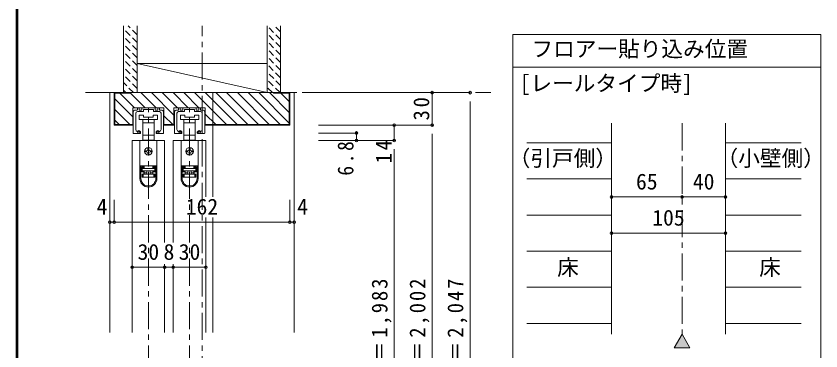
# Model space of a CAD drawing. Units: millimetres, scale not verified. Extents: x -957 to 993, y -705 to 708.
# Drawn here: x -957 to -214, y -232 to 77 of the extents above; entities that cross this region are included whole.
import ezdxf
from ezdxf.enums import TextEntityAlignment as Align

# ---------------------------------------------------------------- set-up
doc = ezdxf.new("R2010")
doc.units = ezdxf.units.MM
doc.header["$LTSCALE"] = 5
doc.header["$PDMODE"] = 32
doc.header["$PDSIZE"] = 2.5
doc.linetypes.add('CHAIN1', pattern=[8, 5, -1, 1, -1])
doc.linetypes.add('DASHED1', pattern=[1.8, 1.2, -0.6])
doc.layers.add('0-B_寸法', color=7, linetype='Continuous', lineweight=9)
doc.layers.add('F-1_枠', color=6, linetype='Continuous', lineweight=9)
doc.styles.add('ＭＳ ゴシック', font='')
doc.styles.get('ＭＳ ゴシック').set_extended_font_data('MS Gothic')

# ---------------------------------------------------------------- blocks, each defined once
blk = doc.blocks.new('01')
at = {"layer": '0-B_寸法'}
for p, q in [((-8.95, 7.72), (-9.85, 7.72)), ((-5.85, 7.72), (5.85, 7.72)), ((8.95, 7.72), (9.85, 7.72)), ((-14, 3.72), (-14, -15.48)), ((-12, 5.72), (-10.45, 5.72)), ((-11.65, 2.72), (-11.65, -12.157)), ((-10.15, 6.02), (-10.15, 7.42)), ((-10.15, 4.22), (-4.95, 4.22)), ((-8.65, 6.02), (-8.65, 7.42)), ((-6.45, 5.72), (-8.35, 5.72)), ((-6.15, 7.42), (-6.15, 6.02)), ((-4.65, 4.52), (-4.65, 5.92)), ((-4.35, 6.22), (-0.3, 6.22)), ((0, 6.52), (-0.3, 6.22)), ((0, 6.52), (0.3, 6.22)), ((4.35, 6.22), (0.3, 6.22)), ((4.65, 4.52), (4.65, 5.92)), ((10.15, 4.22), (4.95, 4.22)), ((6.15, 7.42), (6.15, 6.02)), ((6.45, 5.72), (8.35, 5.72)), ((8.65, 6.02), (8.65, 7.42)), ((10.15, 6.02), (10.15, 7.42)), ((12, 5.72), (10.45, 5.72)), ((11.65, 2.72), (11.65, -12.157)), ((14, 3.72), (14, -15.48)), ((-7.15, -15.48), (-7.15, -14.405)), ((7.15, -15.48), (7.15, -14.405)), ((-13.7, -15.78), (-7.45, -15.78)), ((13.7, -15.78), (7.45, -15.78))]:
    blk.add_line(p, q, dxfattribs=at)
for centre, radius, start, end in [((-9.85, 7.42), 0.3, 90, 180), ((-8.95, 7.42), 0.3, 0, 90), ((-5.85, 7.42), 0.3, 90, 180), ((5.85, 7.42), 0.3, 0, 90), ((8.95, 7.42), 0.3, 90, 180), ((9.85, 7.42), 0.3, 0, 90), ((-12, 3.72), 2, 90, 180), ((-10.15, 2.72), 1.5, 90, 180), ((-10.45, 6.02), 0.3, 270, 0), ((-8.35, 6.02), 0.3, 180, 270), ((-6.45, 6.02), 0.3, 270, 0), ((-4.95, 4.52), 0.3, 270, 0), ((-4.35, 5.92), 0.3, 90, 180), ((4.35, 5.92), 0.3, 0, 90), ((4.95, 4.52), 0.3, 180, 270), ((6.45, 6.02), 0.3, 180, 270), ((8.35, 6.02), 0.3, 270, 0), ((10.45, 6.02), 0.3, 180, 270), ((10.15, 2.72), 1.5, 0, 90), ((12, 3.72), 2, 0, 90), ((-9.65, -12.157), 2, 180, 253.54075), ((-8.8, -9.28), 5, 253.54075, 284.75682), ((-7.45, -14.405), 0.3, 0, 104.75682), ((7.45, -14.405), 0.3, 75.24318, 180), ((8.8, -9.28), 5, 255.24318, 286.45925), ((9.65, -12.157), 2, 286.45925, 0), ((-13.7, -15.48), 0.3, 180, 270), ((-7.45, -15.48), 0.3, 270, 0), ((7.45, -15.48), 0.3, 180, 270), ((13.7, -15.48), 0.3, 270, 0)]:
    blk.add_arc(centre, radius, start, end, dxfattribs=at)
for p in [(-8.8, -14.28), (8.8, -14.28)]:
    blk.add_point(p, dxfattribs=at)

msp = doc.modelspace()

# ---------------------------------------------------------------- linework, layer by layer
at = {"layer": '0-B_寸法'}
for p, q in [((-858.078, 6.436), (-858.078, 68.088)), ((-845.578, 6.436), (-845.578, 68.088)), ((-725.578, 6.436), (-725.578, 68.088)), ((-713.078, 6.436), (-713.078, 68.088)), ((-498.583, 60.088), (-214.227, 60.088)), ((-498.583, 60.088), (-498.583, -490.551)), ((-214.227, 60.088), (-214.227, -490.551)), ((-725.578, 6.436), (-845.578, 33.436)), ((-725.578, 33.436), (-845.578, 33.436)), ((-498.583, 30.088), (-214.227, 30.088)), ((-866.578, 6.436), (-704.578, 6.436)), ((-866.578, -23.564), (-866.578, 6.436)), ((-851.578, 5.936), (-866.078, 5.936)), ((-866.078, -23.064), (-866.078, 5.936)), ((-849.478, -15.829), (-866.078, 0.771)), ((-861.344, 5.936), (-847.844, -7.564)), ((-851.578, 5.936), (-851.578, 6.436)), ((-837.945, -7.564), (-851.578, 6.07)), ((-725.578, 6.436), (-845.578, 6.436)), ((-828.045, -7.564), (-842.045, 6.436)), ((-811.478, -14.231), (-832.146, 6.436)), ((-808.246, -7.564), (-822.246, 6.436)), ((-798.347, -7.564), (-812.347, 6.436)), ((-788.447, -7.564), (-802.447, 6.436)), ((-763.048, -23.064), (-792.548, 6.436)), ((-753.148, -23.064), (-782.648, 6.436)), ((-775.578, 6.436), (-775.578, -89.54)), ((-743.249, -23.064), (-772.749, 6.436)), ((-733.349, -23.064), (-762.849, 6.436)), ((-723.45, -23.064), (-752.95, 6.436)), ((-713.55, -23.064), (-743.05, 6.436)), ((-705.078, -21.636), (-733.151, 6.436)), ((-705.078, -11.737), (-723.251, 6.436)), ((-719.578, 6.436), (-719.578, 5.936)), ((-719.578, 5.936), (-705.078, 5.936)), ((-705.078, -1.837), (-712.852, 5.936)), ((-705.078, -23.064), (-705.078, 5.936)), ((-700.578, 6.436), (-704.578, 6.436)), ((-704.578, -23.564), (-704.578, 6.436)), ((-700.578, 6.436), (-700.578, -214.564)), ((-538.078, 6.436), (-678.078, 6.436)), ((-573.078, 6.436), (-573.078, -23.564)), ((-538.078, -451.564), (-538.078, -1.564)), ((-852.143, -23.064), (-866.078, -9.129)), ((-843.578, -18.264), (-843.578, -14.264)), ((-843.578, -14.264), (-839.578, -14.264)), ((-839.578, -14.264), (-839.578, -16.264)), ((-830.578, -14.264), (-826.578, -14.264)), ((-830.578, -16.264), (-830.578, -14.264)), ((-826.578, -14.264), (-826.578, -18.264)), ((-820.678, -23.564), (-820.678, -7.564)), ((-811.478, -7.564), (-782.678, -7.564)), ((-811.478, -23.564), (-811.478, -7.564)), ((-805.578, -18.264), (-805.578, -14.264)), ((-805.578, -14.264), (-801.578, -14.264)), ((-801.578, -14.264), (-801.578, -16.264)), ((-792.578, -14.264), (-788.578, -14.264)), ((-792.578, -16.264), (-792.578, -14.264)), ((-788.578, -14.264), (-788.578, -18.264)), ((-782.678, -23.564), (-782.678, -7.564)), ((-772.947, -23.064), (-782.678, -13.333)), ((-862.043, -23.064), (-866.078, -19.028)), ((-835.078, -18.264), (-843.578, -18.264)), ((-840.328, -21.264), (-840.328, -18.264)), ((-835.078, -21.264), (-840.328, -21.264)), ((-840.328, -32.864), (-840.328, -21.264)), ((-839.578, -16.264), (-830.578, -16.264)), ((-826.578, -18.264), (-835.078, -18.264)), ((-829.828, -21.264), (-835.078, -21.264)), ((-829.828, -18.264), (-829.828, -21.264)), ((-829.828, -21.264), (-829.828, -32.864)), ((-812.545, -23.064), (-820.678, -14.931)), ((-797.078, -18.264), (-805.578, -18.264)), ((-802.328, -21.264), (-802.328, -18.264)), ((-797.078, -21.264), (-802.328, -21.264)), ((-802.328, -32.864), (-802.328, -21.264)), ((-801.578, -16.264), (-792.578, -16.264)), ((-788.578, -18.264), (-797.078, -18.264)), ((-791.828, -21.264), (-797.078, -21.264)), ((-791.828, -18.264), (-791.828, -21.264)), ((-791.828, -21.264), (-791.828, -32.864)), ((-407.436, -21.758), (-407.436, -216.302)), ((-302.436, -21.758), (-302.436, -216.302)), ((-866.578, -23.564), (-849.478, -23.564)), ((-866.078, -23.064), (-849.478, -23.064)), ((-820.678, -23.064), (-811.478, -23.064)), ((-820.678, -23.564), (-811.478, -23.564)), ((-705.078, -23.064), (-782.678, -23.064)), ((-782.678, -23.564), (-704.578, -23.564)), ((-573.078, -23.564), (-678.078, -23.564)), ((-608.078, -23.564), (-608.078, -37.564)), ((-840.328, -37.264), (-840.328, -32.864)), ((-840.328, -32.864), (-835.078, -32.864)), ((-835.078, -32.864), (-829.828, -32.864)), ((-829.828, -32.864), (-829.828, -37.264)), ((-802.328, -37.264), (-802.328, -32.864)), ((-802.328, -32.864), (-797.078, -32.864)), ((-797.078, -32.864), (-791.828, -32.864)), ((-791.828, -32.864), (-791.828, -37.264)), ((-643.078, -30.764), (-678.078, -30.764)), ((-643.078, -30.764), (-643.078, -37.564)), ((-573.078, -451.564), (-573.078, -31.564)), ((-850.078, -37.564), (-850.078, -214.564)), ((-850.078, -37.564), (-820.078, -37.564)), ((-842.978, -37.564), (-842.978, -60.864)), ((-842.978, -37.564), (-827.178, -37.564)), ((-839.078, -37.264), (-840.328, -37.264)), ((-839.078, -37.564), (-839.078, -37.264)), ((-829.828, -37.264), (-831.078, -37.264)), ((-827.178, -37.564), (-827.178, -60.864)), ((-820.078, -37.564), (-820.078, -131.564)), ((-812.078, -37.564), (-782.078, -37.564)), ((-812.078, -37.564), (-812.078, -131.564)), ((-804.978, -37.564), (-804.978, -60.864)), ((-804.978, -37.564), (-789.178, -37.564)), ((-801.078, -37.264), (-802.328, -37.264)), ((-801.078, -37.564), (-801.078, -37.264)), ((-791.828, -37.264), (-793.078, -37.264)), ((-789.178, -37.564), (-789.178, -60.864)), ((-782.078, -37.564), (-782.078, -89.54)), ((-608.078, -37.564), (-678.078, -37.564)), ((-407.436, -39.796), (-485.806, -39.796)), ((-232.436, -39.796), (-302.436, -39.796)), ((-837.578, -47.064), (-836.578, -47.064)), ((-836.578, -48.064), (-837.578, -48.064)), ((-835.578, -46.064), (-835.578, -45.064)), ((-835.578, -50.064), (-835.578, -49.064)), ((-834.578, -45.064), (-834.578, -46.064)), ((-834.578, -49.064), (-834.578, -50.064)), ((-833.578, -47.064), (-832.578, -47.064)), ((-832.578, -48.064), (-833.578, -48.064)), ((-799.578, -47.064), (-798.578, -47.064)), ((-798.578, -48.064), (-799.578, -48.064)), ((-797.578, -46.064), (-797.578, -45.064)), ((-797.578, -50.064), (-797.578, -49.064)), ((-796.578, -45.064), (-796.578, -46.064)), ((-796.578, -49.064), (-796.578, -50.064)), ((-795.578, -47.064), (-794.578, -47.064)), ((-794.578, -48.064), (-795.578, -48.064)), ((-608.078, -45.564), (-608.078, -431.564)), ((-842.978, -60.864), (-842.978, -60.964)), ((-842.978, -60.864), (-827.178, -60.864)), ((-842.978, -72.664), (-842.978, -60.964)), ((-841.978, -60.964), (-839.278, -60.964)), ((-841.178, -66.664), (-841.178, -61.964)), ((-839.278, -61.964), (-841.178, -61.964)), ((-839.278, -65.664), (-841.178, -65.664)), ((-841.178, -66.664), (-839.278, -66.664)), ((-840.978, -63.064), (-839.078, -63.064)), ((-840.978, -63.564), (-840.978, -63.064)), ((-839.978, -60.864), (-839.978, -60.964)), ((-839.278, -61.964), (-839.278, -60.964)), ((-839.278, -66.664), (-839.278, -65.664)), ((-839.278, -68.564), (-839.278, -66.664)), ((-839.078, -60.864), (-839.078, -63.064)), ((-839.078, -65.564), (-839.078, -67.564)), ((-836.578, -65.564), (-836.578, -68.564)), ((-833.578, -65.564), (-833.578, -68.564)), ((-831.078, -63.064), (-831.078, -60.864)), ((-831.078, -63.064), (-829.178, -63.064)), ((-831.078, -67.564), (-831.078, -65.564)), ((-830.878, -60.964), (-830.878, -61.964)), ((-830.878, -60.964), (-828.178, -60.964)), ((-828.978, -61.964), (-830.878, -61.964)), ((-830.878, -61.964), (-830.878, -62.964)), ((-830.878, -62.964), (-828.978, -62.964)), ((-830.878, -66.664), (-828.978, -66.664)), ((-830.878, -66.664), (-830.878, -68.564)), ((-830.178, -60.964), (-830.178, -60.864)), ((-829.178, -63.064), (-829.178, -63.564)), ((-828.978, -61.964), (-828.978, -66.664)), ((-828.178, -72.664), (-828.178, -60.964)), ((-828.178, -60.964), (-827.178, -60.964)), ((-827.178, -60.864), (-827.178, -60.964)), ((-827.178, -60.964), (-827.178, -72.664)), ((-804.978, -60.864), (-804.978, -60.964)), ((-804.978, -60.864), (-789.178, -60.864)), ((-804.978, -72.664), (-804.978, -60.964)), ((-803.978, -60.964), (-801.278, -60.964)), ((-803.178, -66.664), (-803.178, -61.964)), ((-801.278, -61.964), (-803.178, -61.964)), ((-801.278, -65.664), (-803.178, -65.664)), ((-803.178, -66.664), (-801.278, -66.664)), ((-802.978, -63.064), (-801.078, -63.064)), ((-802.978, -63.564), (-802.978, -63.064)), ((-801.978, -60.864), (-801.978, -60.964)), ((-801.278, -61.964), (-801.278, -60.964)), ((-801.278, -66.664), (-801.278, -65.664)), ((-801.278, -68.564), (-801.278, -66.664)), ((-801.078, -60.864), (-801.078, -63.064)), ((-801.078, -65.564), (-801.078, -67.564)), ((-798.578, -65.564), (-798.578, -68.564)), ((-795.578, -65.564), (-795.578, -68.564)), ((-793.078, -63.064), (-793.078, -60.864)), ((-793.078, -63.064), (-791.178, -63.064)), ((-793.078, -67.564), (-793.078, -65.564)), ((-792.878, -60.964), (-792.878, -61.964)), ((-792.878, -60.964), (-790.178, -60.964)), ((-790.978, -61.964), (-792.878, -61.964)), ((-792.878, -61.964), (-792.878, -62.964)), ((-792.878, -62.964), (-790.978, -62.964)), ((-792.878, -66.664), (-790.978, -66.664)), ((-792.878, -66.664), (-792.878, -68.564)), ((-792.178, -60.964), (-792.178, -60.864)), ((-791.178, -63.064), (-791.178, -63.564)), ((-790.978, -61.964), (-790.978, -66.664)), ((-790.178, -72.664), (-790.178, -60.964)), ((-790.178, -60.964), (-789.178, -60.964)), ((-789.178, -60.864), (-789.178, -60.964)), ((-789.178, -60.964), (-789.178, -72.664)), ((-840.978, -68.564), (-840.978, -71.564)), ((-839.978, -68.564), (-840.978, -68.564)), ((-840.978, -71.564), (-839.978, -71.564)), ((-839.978, -71.564), (-839.978, -68.564)), ((-830.178, -68.564), (-839.978, -68.564)), ((-839.978, -71.564), (-830.178, -71.564)), ((-831.078, -67.564), (-833.578, -67.564)), ((-831.078, -68.564), (-831.078, -67.564)), ((-830.178, -68.564), (-830.178, -71.564)), ((-829.178, -68.564), (-830.178, -68.564)), ((-830.178, -71.564), (-829.178, -71.564)), ((-829.178, -71.564), (-829.178, -68.564)), ((-802.978, -68.564), (-802.978, -71.564)), ((-801.978, -68.564), (-802.978, -68.564)), ((-802.978, -71.564), (-801.978, -71.564)), ((-801.978, -71.564), (-801.978, -68.564)), ((-792.178, -68.564), (-801.978, -68.564)), ((-801.978, -71.564), (-792.178, -71.564)), ((-793.078, -67.564), (-795.578, -67.564)), ((-793.078, -68.564), (-793.078, -67.564)), ((-792.178, -68.564), (-792.178, -71.564)), ((-791.178, -68.564), (-792.178, -68.564)), ((-792.178, -71.564), (-791.178, -71.564)), ((-791.178, -71.564), (-791.178, -68.564)), ((-407.436, -73.097), (-485.806, -73.097)), ((-232.436, -73.097), (-302.436, -73.097)), ((-866.578, -112.868), (-866.578, -92.309)), ((-704.578, -112.868), (-704.578, -92.309)), ((-342.436, -89.748), (-407.436, -89.748)), ((-302.436, -89.748), (-342.436, -89.748)), ((-782.078, -108.499), (-782.078, -214.564)), ((-775.578, -108.499), (-775.578, -214.564)), ((-407.436, -106.398), (-485.806, -106.398)), ((-302.436, -106.398), (-232.436, -106.398)), ((-704.578, -112.868), (-866.578, -112.868)), ((-302.436, -123.049), (-407.436, -123.049)), ((-407.436, -139.7), (-485.806, -139.7)), ((-302.436, -139.7), (-232.436, -139.7)), ((-782.078, -154.564), (-850.078, -154.564)), ((-820.078, -151.564), (-820.078, -214.564)), ((-812.078, -151.564), (-812.078, -214.564)), ((-407.436, -173.001), (-485.806, -173.001)), ((-302.436, -173.001), (-232.436, -173.001)), ((-407.436, -206.302), (-485.806, -206.302)), ((-302.436, -206.302), (-232.436, -206.302)), ((-342.436, -216.302), (-349.573, -228.665)), ((-342.436, -216.302), (-335.299, -228.665)), ((-349.573, -228.665), (-335.299, -228.665))]:
    msp.add_line(p, q, dxfattribs=at)
at = {"layer": '0-B_寸法', "linetype": 'DASHED1'}
for p, q in [((-845.578, 59.833), (-853.833, 68.088)), ((-713.078, 55.47), (-725.578, 67.97)), ((-713.078, 62.541), (-718.625, 68.088)), ((-845.578, 52.762), (-858.078, 65.262)), ((-713.078, 48.399), (-725.578, 60.899)), ((-845.578, 45.691), (-858.078, 58.191)), ((-713.078, 41.328), (-725.578, 53.828)), ((-845.578, 38.62), (-858.078, 51.12)), ((-713.078, 34.257), (-725.578, 46.757)), ((-845.578, 31.549), (-858.078, 44.049)), ((-713.078, 27.186), (-725.578, 39.686)), ((-845.578, 24.478), (-858.078, 36.978)), ((-845.578, 17.407), (-858.078, 29.907)), ((-713.4, 20.436), (-725.578, 32.615)), ((-845.578, 10.336), (-858.078, 22.836)), ((-713.05, 13.016), (-725.578, 25.544)), ((-848.75, 6.436), (-858.078, 15.765)), ((-713.542, 6.436), (-725.578, 18.473)), ((-855.821, 6.436), (-858.078, 8.694)), ((-720.613, 6.436), (-725.578, 11.402))]:
    msp.add_line(p, q, dxfattribs=at)
at = {"layer": '0-B_寸法', "linetype": 'CHAIN1'}
for p, q in [((-785.578, -461.564), (-785.578, 68.088)), ((-893.078, 6.436), (-519.078, 6.436)), ((-835.078, -451.564), (-835.078, -7.564)), ((-797.078, -451.564), (-797.078, -7.564)), ((-342.436, -21.758), (-342.436, -216.302))]:
    msp.add_line(p, q, dxfattribs=at)
at = {"layer": '0-B_寸法', "color": 4}
for p, q in [((-870.578, -112.868), (-870.578, -92.309)), ((-866.578, -112.868), (-866.578, -92.309)), ((-704.578, -112.868), (-704.578, -92.309)), ((-700.578, -112.868), (-700.578, -92.309)), ((-870.578, -112.868), (-866.578, -112.868)), ((-704.578, -112.868), (-700.578, -112.868))]:
    msp.add_line(p, q, dxfattribs=at)
at = {"layer": '0-B_寸法'}
for points in [[(-870.578, -214.564), (-870.578, 6.436), (-866.578, 6.436)], [(-849.478, -23.564), (-849.478, -7.564), (-820.678, -7.564)], [(-839.078, -37.264), (-831.078, -37.264), (-831.078, -37.564)], [(-801.078, -37.264), (-793.078, -37.264), (-793.078, -37.564)], [(-842.978, -60.964), (-841.978, -60.964), (-841.978, -72.664)], [(-841.178, -62.964), (-839.278, -62.964), (-839.278, -61.964)], [(-828.978, -65.664), (-830.878, -65.664), (-830.878, -66.664)], [(-804.978, -60.964), (-803.978, -60.964), (-803.978, -72.664)], [(-803.178, -62.964), (-801.278, -62.964), (-801.278, -61.964)], [(-790.978, -65.664), (-792.878, -65.664), (-792.878, -66.664)], [(-836.578, -67.564), (-839.078, -67.564), (-839.078, -68.564)], [(-798.578, -67.564), (-801.078, -67.564), (-801.078, -68.564)]]:
    msp.add_lwpolyline(points, dxfattribs=at)
for points in [[(-840.978, -65.564), (-829.178, -65.564), (-829.178, -63.564), (-840.978, -63.564)], [(-802.978, -65.564), (-791.178, -65.564), (-791.178, -63.564), (-802.978, -63.564)]]:
    msp.add_lwpolyline(points, close=True, dxfattribs=at)
for centre in [(-835.078, -47.564), (-797.078, -47.564)]:
    msp.add_circle(centre, 3.5, dxfattribs=at)
for centre, radius, start, end in [((-835.078, -45.064), 0.5, 90, 180), ((-835.078, -45.064), 0.5, 0, 90), ((-797.078, -45.064), 0.5, 90, 180), ((-797.078, -45.064), 0.5, 0, 90), ((-837.578, -47.564), 0.5, 90, 180), ((-837.578, -47.564), 0.5, 180, 270), ((-836.578, -46.064), 1, 270, 0), ((-836.578, -49.064), 1, 0, 90), ((-835.078, -50.064), 0.5, 180, 270), ((-835.078, -50.064), 0.5, 270, 0), ((-833.578, -46.064), 1, 180, 270), ((-833.578, -49.064), 1, 90, 180), ((-832.578, -47.564), 0.5, 0, 90), ((-832.578, -47.564), 0.5, 270, 0), ((-799.578, -47.564), 0.5, 90, 180), ((-799.578, -47.564), 0.5, 180, 270), ((-798.578, -46.064), 1, 270, 0), ((-798.578, -49.064), 1, 0, 90), ((-797.078, -50.064), 0.5, 180, 270), ((-797.078, -50.064), 0.5, 270, 0), ((-795.578, -46.064), 1, 180, 270), ((-795.578, -49.064), 1, 90, 180), ((-794.578, -47.564), 0.5, 0, 90), ((-794.578, -47.564), 0.5, 270, 0), ((-835.078, -72.664), 7.9, 180, 0), ((-835.078, -72.664), 6.9, 180, 0), ((-797.078, -72.664), 7.9, 180, 0), ((-797.078, -72.664), 6.9, 180, 0)]:
    msp.add_arc(centre, radius, start, end, dxfattribs=at)
for p in [(-573.078, 6.436), (-538.078, 6.436), (-643.078, -30.764), (-608.078, -23.564), (-573.078, -23.564), (-643.078, -37.564), (-608.078, -37.564), (-407.436, -89.748), (-342.436, -89.748), (-302.436, -89.748), (-870.578, -112.868), (-866.578, -112.868), (-704.578, -112.868), (-700.578, -112.868), (-407.436, -123.049), (-302.436, -123.049), (-850.078, -154.564), (-820.078, -154.564), (-812.078, -154.564), (-782.078, -154.564)]:
    msp.add_point(p, dxfattribs=at)
at = {"layer": '0-B_寸法', "color": 16}
msp.add_solid([(-349.573, -228.665), (-342.436, -216.302), (-335.299, -228.665)], dxfattribs=at)
at = {"layer": 'F-1_枠'}
for p, q in [((-957.218, 707.602), (-957.218, -689.065)), ((-956.385, 707.602), (-956.385, -689.065)), ((-955.551, 707.602), (-955.551, -689.065))]:
    msp.add_line(p, q, dxfattribs=at)

# ---------------------------------------------------------------- block references
at = {"layer": '0-B_寸法', "xscale": -1}
for p in [(-835.078, -15.283), (-797.078, -15.283)]:
    msp.add_blockref('01', p, dxfattribs=at)

# ---------------------------------------------------------------- texts
at = {"layer": '0-B_寸法', "style": 'ＭＳ ゴシック'}
for s, p in [('フロアー貼り込み位置', (-481.465, 35.088)), ('[レールタイプ時]', (-492.345, 3.398)), ('（引戸側）', (-502.467, -65.711)), ('（小壁側）', (-310.54, -65.711)), ('65', (-384.936, -87.248)), ('40', (-332.436, -87.248)), ('4', (-882.912, -110.368)), ('162', (-800.578, -110.368)), ('4', (-697.721, -110.368)), ('105', (-369.936, -120.549)), ('30', (-845.078, -152.064)), ('8', (-821.078, -152.064)), ('30', (-807.078, -152.064)), ('床', (-457.683, -166.35)), ('床', (-271.186, -166.35))]:
    msp.add_text(s, height=14.66, dxfattribs=at).set_placement(p, align=Align.BOTTOM_LEFT)
at = {"layer": '0-B_寸法', "char_height": 14.66, "attachment_point": 7, "rotation": 90, "style": 'ＭＳ ゴシック'}
for s, insert in [('\\T1.27;\\W0.95;30', (-575.578, -19.189)), ('\\T1.27;\\W0.9;6.8', (-645.578, -70.064)), ('\\T1.27;\\W0.95;14', (-610.578, -58.814)), ('\\T1.19;\\W0.95;ＤＨ＝1,983', (-610.578, -287.314)), ('\\T1.19;\\W0.95;枠内＝2,002', (-575.578, -287.314)), ('\\T1.19;\\W0.95;枠外＝2,047', (-540.578, -287.314))]:
    msp.add_mtext(s, dxfattribs=dict(at, insert=insert))

doc.saveas('drawing.dxf')
